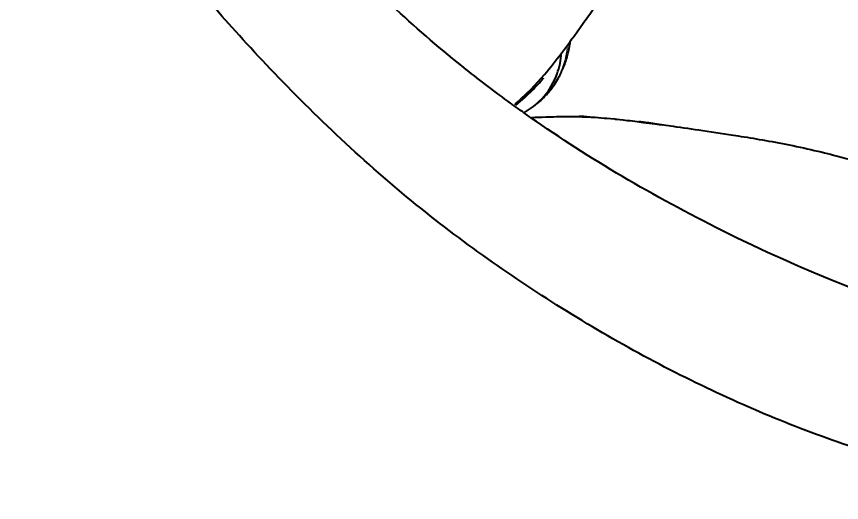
# Model space of a CAD drawing. Header units: millimetres. Extents: x 19 to 296, y 1 to 200.
# Drawn here: x 71.11 to 120.03, y 114.74 to 143.56 of the extents above; entities that cross this region are included whole.
import ezdxf

# ---------------------------------------------------------------- set-up
doc = ezdxf.new("R2010")
doc.units = ezdxf.units.MM
doc.header["$LTSCALE"] = 12.7
doc.layers.add('TANGENT_LINES', color=7, linetype='Continuous', lineweight=15)
doc.layers.add('Visible', color=7, linetype='Continuous', lineweight=40)

msp = doc.modelspace()

# ---------------------------------------------------------------- linework, layer by layer
at = {"layer": 'TANGENT_LINES'}
for p, q in [((102.335, 138.715), (102.245, 138.628)), ((106.118, 137.537), (104.938, 137.617)), ((108.076, 137.316), (106.585, 137.493))]:
    msp.add_line(p, q, dxfattribs=at)
for centre, radius, start, end in [((73.855, 46.151), 108.509, 62.80358, 66.6939), ((103.015, 102.571), 35.104, 84.1633, 84.9293)]:
    msp.add_arc(centre, radius, start, end, dxfattribs=at)
msp.add_open_spline([(103.787, 141.87), (103.757, 141.633), (103.694, 141.121), (103.384, 140.17), (102.881, 139.305), (102.51, 138.904), (102.335, 138.715)], degree=3, knots=[0, 0, 0, 0, 0.229638, 0.496176, 0.76291, 1, 1, 1, 1], dxfattribs=at)
at = {"layer": 'Visible'}
for p, q in [((103.781, 141.868), (103.957, 142.108)), ((103.426, 141.393), (103.781, 141.868)), ((101.625, 139.249), (102.424, 140.131)), ((101.027, 138.673), (101.625, 139.249)), ((100.714, 138.312), (101.248, 138.766)), ((102.137, 138.529), (102.264, 138.645)), ((101.236, 137.874), (101.762, 138.232)), ((101.762, 138.234), (101.884, 138.324)), ((104.938, 137.617), (104.702, 137.627)), ((104.849, 137.622), (104.974, 137.616)), ((106.111, 137.532), (106.579, 137.488)), ((108.274, 137.29), (108.076, 137.316)), ((108.273, 137.288), (108.8, 137.219)), ((108.8, 137.219), (109.399, 137.137)), ((109.355, 137.143), (108.82, 137.217))]:
    msp.add_line(p, q, dxfattribs=at)
for centre, radius, start, end in [((82.375, 157.067), 26.245, 319.811, 323.3303), ((98.741, 141.728), 4.698, 340.5601, 356.0033), ((99.235, 141.557), 4.175, 309.3284, 340.5151), ((93.018, 147.877), 12.28, 314.153, 319.1025), ((93.355, 147.585), 11.836, 311.8304, 313.9686), ((90.514, 150.234), 15.626, 310.474, 312.282), ((99.037, 142.068), 4.704, 307.26, 313.0127), ((104.049, 118.976), 18.662, 87.5438, 88.7114), ((91.768, 7.517), 130.821, 82.44442, 82.86143), ((88.895, -8.27), 146.845, 82.20178, 82.41656)]:
    msp.add_arc(centre, radius, start, end, dxfattribs=at)
msp.add_open_spline([(119.177, 174.538), (196.233, 159.062), (204.53, 61.552), (50.993, 92.388), (41.133, 208.268), (88.415, 198.771)], degree=5, dxfattribs=at)
for points, knots in [([(116.715, 162.283), (117.513, 162.123), (118.322, 161.946), (119.14, 161.754), (120.046, 161.54), (120.962, 161.307), (121.885, 161.055), (134.365, 157.648), (155.202, 147.114), (152.475, 132.711), (149.682, 129.078), (149.016, 128.212), (148.245, 127.425), (147.384, 126.742), (146.667, 126.174), (145.707, 125.563), (144.664, 125.084), (144.465, 124.999), (143.66, 124.653), (142.809, 124.382), (141.919, 124.179), (141.785, 124.149), (141.65, 124.12), (141.514, 124.092), (133.454, 122.461), (117.414, 127.848), (105.084, 135.14), (101.618, 137.563), (101.471, 137.666), (101.325, 137.769), (101.18, 137.872), (100.991, 138.006), (100.803, 138.14), (100.616, 138.275), (100.547, 138.325), (100.478, 138.375), (100.409, 138.425), (99.512, 139.078), (98.635, 139.744), (97.779, 140.424), (96.34, 141.567), (94.959, 142.749), (93.63, 143.972), (93.59, 144.009), (93.55, 144.046), (93.511, 144.082), (93.441, 144.147), (93.371, 144.212), (93.301, 144.277), (93.227, 144.346), (93.153, 144.415), (93.079, 144.485), (92.974, 144.583), (92.87, 144.681), (92.767, 144.78), (92.639, 144.901), (92.511, 145.024), (92.383, 145.147), (91.793, 145.716), (91.214, 146.293), (90.644, 146.88), (89.29, 148.276), (81.156, 157.348), (71.056, 176.036), (73.794, 196.608), (87.431, 193.869)], [0, 0, 0, 0, 0.011531, 0.011531, 0.011531, 0.024309, 0.024309, 0.024309, 0.197185, 0.289815, 0.289815, 0.289815, 0.311897, 0.311897, 0.311897, 0.330274, 0.334522, 0.334522, 0.334522, 0.351721, 0.351721, 0.351721, 0.354311, 0.354311, 0.354311, 0.507952, 0.57563, 0.57563, 0.57563, 0.57849, 0.57849, 0.57849, 0.582203, 0.582203, 0.582203, 0.583579, 0.583579, 0.583579, 0.601465, 0.601465, 0.601465, 0.631517, 0.631517, 0.631517, 0.632419, 0.632419, 0.632419, 0.634005, 0.634005, 0.634005, 0.635697, 0.635697, 0.635697, 0.638083, 0.638083, 0.638083, 0.641036, 0.641036, 0.641036, 0.654732, 0.654732, 0.654732, 0.687335, 0.859438, 1, 1, 1, 1]), ([(103.957, 142.108), (103.991, 142.153), (104.131, 142.342), (105.634, 144.462), (106.352, 145.432), (106.686, 145.885)], [0, 0, 0, 0, 0.142305, 0.600348, 1, 1, 1, 1]), ([(123.547, 142.615), (123.336, 142.723), (122.922, 142.936), (122.323, 143.239), (121.91, 143.445), (121.465, 143.667), (121.018, 143.887), (120.573, 144.104), (120.113, 144.327), (119.681, 144.535), (118.901, 144.903), (118.079, 145.286), (116.816, 145.84), (116.744, 145.87), (116.731, 145.876)], [0, 0, 0, 0, 0.09195, 0.180743, 0.254646, 0.330783, 0.407751, 0.484678, 0.561552, 0.637064, 0.735146, 0.84745, 0.971649, 1, 1, 1, 1]), ([(102.264, 138.645), (102.411, 138.795), (102.695, 139.084), (103.016, 139.532), (103.261, 139.926), (103.569, 140.563), (103.813, 141.274), (103.905, 141.826), (103.953, 142.11)], [0, 0, 0, 0, 0.163263, 0.315243, 0.455966, 0.628483, 0.809244, 1, 1, 1, 1]), ([(102.3, 139.837), (102.302, 139.839), (102.307, 139.846), (102.347, 139.892), (102.359, 139.906), (102.364, 139.911), (102.365, 139.913), (102.366, 139.914), (102.366, 139.914), (102.366, 139.914), (102.366, 139.914), (102.366, 139.914)], [0, 0, 0, 0, 0.14866, 0.514385, 0.723956, 0.837008, 0.900938, 0.951438, 0.977869, 0.995591, 1, 1, 1, 1]), ([(102.245, 138.628), (102.219, 138.604), (102.179, 138.567), (102.161, 138.551), (102.155, 138.545)], [0, 0, 0, 0, 0.636823, 1, 1, 1, 1]), ([(101.762, 138.232), (101.807, 138.268), (101.866, 138.315), (101.878, 138.325), (101.881, 138.327)], [0, 0, 0, 0, 0.751687, 1, 1, 1, 1]), ([(101.672, 137.581), (101.926, 137.59), (102.493, 137.611), (103.739, 137.645), (104.248, 137.637), (104.469, 137.634)], [0, 0, 0, 0, 0.315895, 0.704002, 1, 1, 1, 1]), ([(104.166, 137.639), (104.166, 137.639), (104.166, 137.638), (104.167, 137.638), (104.168, 137.638), (104.171, 137.638), (104.177, 137.638), (104.195, 137.638), (104.372, 137.633), (104.422, 137.632), (104.442, 137.631)], [0, 0, 0, 0, 0.009877, 0.032443, 0.063243, 0.120008, 0.190711, 0.314675, 0.727871, 1, 1, 1, 1]), ([(104.442, 137.631), (104.478, 137.63), (104.57, 137.628), (104.909, 137.613), (104.973, 137.61), (104.995, 137.609)], [0, 0, 0, 0, 0.293287, 0.765723, 1, 1, 1, 1]), ([(104.995, 137.609), (105.115, 137.603), (105.385, 137.59), (106.052, 137.537), (106.1, 137.533), (106.111, 137.532)], [0, 0, 0, 0, 0.389137, 0.869079, 1, 1, 1, 1]), ([(106.579, 137.488), (106.591, 137.487), (106.646, 137.481), (107.306, 137.413), (108.252, 137.291), (108.271, 137.289), (108.273, 137.288)], [0, 0, 0, 0, 0.100841, 0.497549, 0.953514, 1, 1, 1, 1]), ([(108.97, 137.202), (109.312, 137.156), (110.087, 137.052), (111.873, 136.8), (113.97, 136.475), (116.861, 136.009), (119.959, 135.265), (120.692, 135.04), (120.953, 134.961)], [0, 0, 0, 0, 0.125535, 0.284763, 0.459281, 0.669154, 0.882182, 1, 1, 1, 1])]:
    msp.add_open_spline(points, degree=3, knots=knots, dxfattribs=at)

doc.saveas('drawing.dxf')
